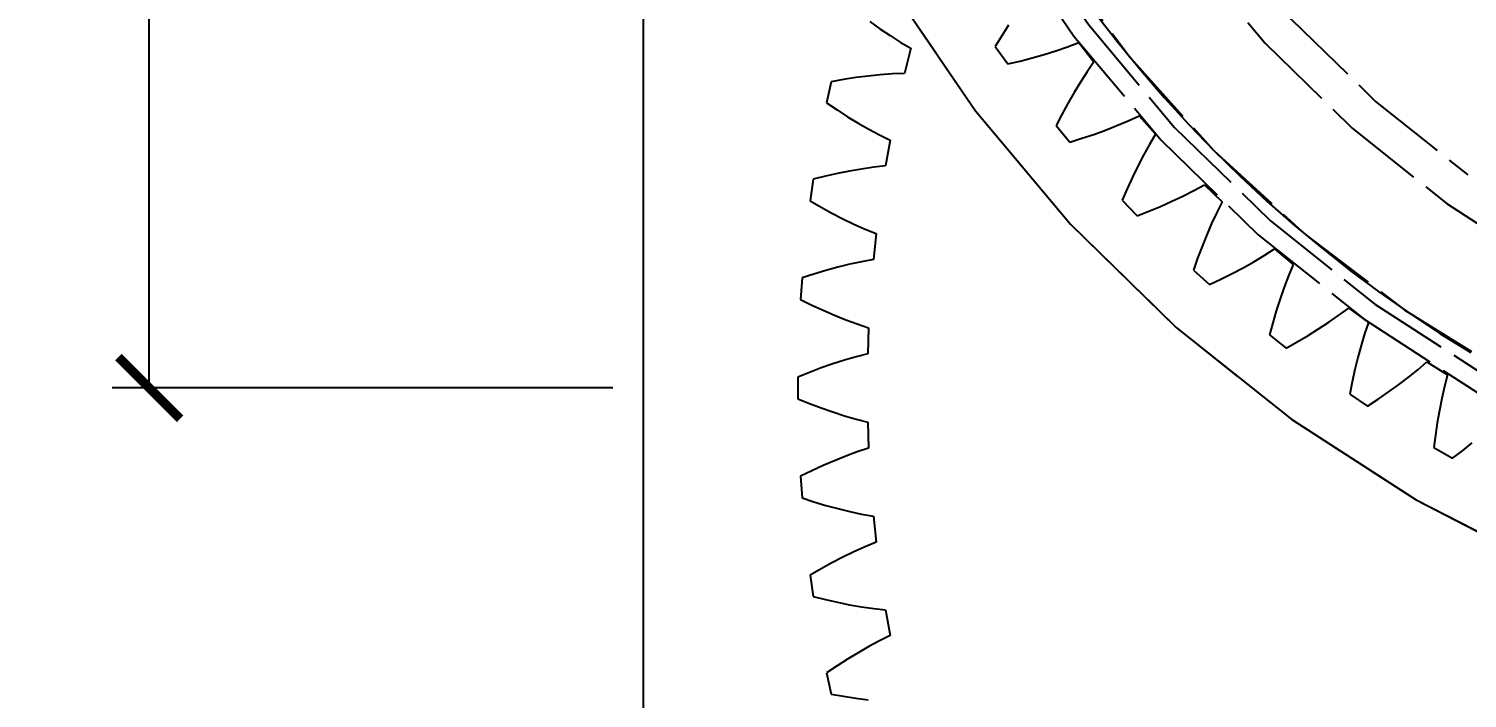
# Model space of a CAD drawing. Header units: millimetres. Extents: x -9 to 234, y -53 to 196.
# Drawn here: x -9.2 to 14.08, y 121.71 to 132.54 of the extents above; entities that cross this region are included whole.
import ezdxf

# ---------------------------------------------------------------- set-up
doc = ezdxf.new("R2010")
doc.units = ezdxf.units.MM
doc.linetypes.add('DASHED', pattern=[1.524, 1.27, -0.254])
for name, color, linetype in [('DIMS', 3, 'CONTINUOUS'), ('HIDDEN', 8, 'DASHED'), ('VISIBLE', 7, 'CONTINUOUS')]:
    doc.layers.add(name, color=color, linetype=linetype)
doc.styles.add('OpenSansCondensed-Light', font='OpenSansCondensed-Light.ttf')
doc.dimstyles.new('EZDXF', dxfattribs={"dimtxt": 0.25, "dimasz": 0.175, "dimexe": 0.375, "dimexo": 0.125, "dimgap": 0.1, "dimtad": 1, "dimlfac": 100, "dimzin": 12, "dimdsep": 46, "dimtxsty": 'OpenSansCondensed-Light', "dimblk": 'ARCHTICK', "dimcen": 2.5, "dimazin": 3, "dimtfac": 0.5, "dimtmove": 2, "dimatfit": 3})

# ---------------------------------------------------------------- blocks, each defined once
blk = doc.blocks.new('_ARCHTICK')
at = {"color": 0, "linetype": 'BYBLOCK', "const_width": 0.15}
blk.add_lwpolyline([(-0.5, -0.5), (0.5, 0.5)], dxfattribs=at)

msp = doc.modelspace()

# ---------------------------------------------------------------- linework, layer by layer
at = {"layer": 'HIDDEN'}
for points in [[(0.75, 81.6), (0.75, 187.1)], [(15.37911, 167.57614), (13.25, 166.48461), (11.24015, 165.18651), (9.36954, 163.69475), (7.65676, 162.02415), (6.11882, 160.19131), (4.77102, 158.21444), (3.62675, 156.11321), (2.69738, 153.90848), (1.99215, 151.62218), (1.51806, 149.27701), (1.27983, 146.8963), (1.27983, 144.5037), (1.51806, 142.12299), (1.99215, 139.77782), (2.69738, 137.49152), (3.62675, 135.28679), (4.77102, 133.18556), (6.11882, 131.20869), (7.65676, 129.37585), (9.36954, 127.70525), (11.24015, 126.21349), (13.25, 124.91539), (15.37911, 123.82386)], [(15.37911, 167.57614), (13.25, 166.48461), (11.24015, 165.18651), (9.36954, 163.69475), (7.65676, 162.02415), (6.11882, 160.19131), (4.77102, 158.21444), (3.62675, 156.11321), (2.69738, 153.90848), (1.99215, 151.62218), (1.51806, 149.27701), (1.27983, 146.8963), (1.27983, 144.5037), (1.51806, 142.12299), (1.99215, 139.77782), (2.69738, 137.49152), (3.62675, 135.28679), (4.77102, 133.18556), (6.11882, 131.20869), (7.65676, 129.37585), (9.36954, 127.70525), (11.24015, 126.21349), (13.25, 124.91539), (15.37911, 123.82386)], [(15.37911, 167.57614), (13.25, 166.48461), (11.24015, 165.18651), (9.36954, 163.69475), (7.65676, 162.02415), (6.11882, 160.19131), (4.77102, 158.21444), (3.62675, 156.11321), (2.69738, 153.90848), (1.99215, 151.62218), (1.51806, 149.27701), (1.27983, 146.8963), (1.27983, 144.5037), (1.51806, 142.12299), (1.99215, 139.77782), (2.69738, 137.49152), (3.62675, 135.28679), (4.77102, 133.18556), (6.11882, 131.20869), (7.65676, 129.37585), (9.36954, 127.70525), (11.24015, 126.21349), (13.25, 124.91539), (15.37911, 123.82386)], [(15.37911, 167.57614), (13.25, 166.48461), (11.24015, 165.18651), (9.36954, 163.69475), (7.65676, 162.02415), (6.11882, 160.19131), (4.77102, 158.21444), (3.62675, 156.11321), (2.69738, 153.90848), (1.99215, 151.62218), (1.51806, 149.27701), (1.27983, 146.8963), (1.27983, 144.5037), (1.51806, 142.12299), (1.99215, 139.77782), (2.69738, 137.49152), (3.62675, 135.28679), (4.77102, 133.18556), (6.11882, 131.20869), (7.65676, 129.37585), (9.36954, 127.70525), (11.24015, 126.21349), (13.25, 124.91539), (15.37911, 123.82386)], [(15.37911, 167.57614), (13.25, 166.48461), (11.24015, 165.18651), (9.36954, 163.69475), (7.65676, 162.02415), (6.11882, 160.19131), (4.77102, 158.21444), (3.62675, 156.11321), (2.69738, 153.90848), (1.99215, 151.62218), (1.51806, 149.27701), (1.27983, 146.8963), (1.27983, 144.5037), (1.51806, 142.12299), (1.99215, 139.77782), (2.69738, 137.49152), (3.62675, 135.28679), (4.77102, 133.18556), (6.11882, 131.20869), (7.65676, 129.37585), (9.36954, 127.70525), (11.24015, 126.21349), (13.25, 124.91539), (15.37911, 123.82386)], [(15.42345, 164.823), (13.67468, 163.818), (12.02778, 162.65355), (10.49724, 161.33989), (9.09655, 159.88859), (7.83802, 158.31241), (6.73273, 156.62524), (5.79041, 154.84191), (5.01936, 152.97812), (4.42635, 151.05028), (4.01661, 149.07536), (3.79374, 147.07072), (3.75971, 145.05403), (3.91481, 143.04301), (4.25768, 141.05539), (4.7853, 139.10864), (5.49303, 137.21989), (6.37464, 135.40579), (7.42237, 133.68228), (8.627, 132.06453), (9.97793, 130.5668), (11.46327, 129.20224), (13.06994, 127.98289), (14.78381, 126.91946)], [(14.25, 164.75256), (12.40764, 163.56264), (10.69291, 162.19519), (9.12286, 160.6638), (7.71308, 158.9837), (6.4776, 157.17157), (5.42868, 155.24544), (4.57676, 153.22444), (3.9303, 151.12866), (3.49572, 148.97893), (3.27735, 146.79661), (3.27735, 144.60339), (3.49572, 142.42107), (3.9303, 140.27134), (4.57676, 138.17556), (5.42868, 136.15456), (6.4776, 134.22843), (7.71308, 132.4163), (9.12286, 130.7362), (10.69291, 129.20481), (12.40764, 127.83736), (14.25, 126.64744)], [(14.25, 164.75256), (12.40764, 163.56264), (10.69291, 162.19519), (9.12286, 160.6638), (7.71308, 158.9837), (6.4776, 157.17157), (5.42868, 155.24544), (4.57676, 153.22444), (3.9303, 151.12866), (3.49572, 148.97893), (3.27735, 146.79661), (3.27735, 144.60339), (3.49572, 142.42107), (3.9303, 140.27134), (4.57676, 138.17556), (5.42868, 136.15456), (6.4776, 134.22843), (7.71308, 132.4163), (9.12286, 130.7362), (10.69291, 129.20481), (12.40764, 127.83736), (14.25, 126.64744)], [(14.4, 164.49275), (12.58276, 163.31905), (10.89142, 161.97025), (9.34277, 160.45975), (7.95222, 158.80256), (6.73359, 157.01514), (5.69898, 155.11528), (4.85867, 153.12184), (4.22102, 151.05464), (3.79237, 148.93422), (3.57697, 146.78166), (3.57697, 144.61834), (3.79237, 142.46578), (4.22102, 140.34536), (4.85867, 138.27816), (5.69898, 136.28472), (6.73359, 134.38486), (7.95222, 132.59744), (9.34277, 130.94025), (10.89142, 129.42975), (12.58276, 128.08095), (14.4, 126.90725)], [(14.4, 164.49275), (12.58276, 163.31905), (10.89142, 161.97025), (9.34277, 160.45975), (7.95222, 158.80256), (6.73359, 157.01514), (5.69898, 155.11528), (4.85867, 153.12184), (4.22102, 151.05464), (3.79237, 148.93422), (3.57697, 146.78166), (3.57697, 144.61834), (3.79237, 142.46578), (4.22102, 140.34536), (4.85867, 138.27816), (5.69898, 136.28472), (6.73359, 134.38486), (7.95222, 132.59744), (9.34277, 130.94025), (10.89142, 129.42975), (12.58276, 128.08095), (14.4, 126.90725)], [(14.4, 164.49275), (12.58276, 163.31905), (10.89142, 161.97025), (9.34277, 160.45975), (7.95222, 158.80256), (6.73359, 157.01514), (5.69898, 155.11528), (4.85867, 153.12184), (4.22102, 151.05464), (3.79237, 148.93422), (3.57697, 146.78166), (3.57697, 144.61834), (3.79237, 142.46578), (4.22102, 140.34536), (4.85867, 138.27816), (5.69898, 136.28472), (6.73359, 134.38486), (7.95222, 132.59744), (9.34277, 130.94025), (10.89142, 129.42975), (12.58276, 128.08095), (14.4, 126.90725)], [(14.4, 164.49275), (12.58276, 163.31905), (10.89142, 161.97025), (9.34277, 160.45975), (7.95222, 158.80256), (6.73359, 157.01514), (5.69898, 155.11528), (4.85867, 153.12184), (4.22102, 151.05464), (3.79237, 148.93422), (3.57697, 146.78166), (3.57697, 144.61834), (3.79237, 142.46578), (4.22102, 140.34536), (4.85867, 138.27816), (5.69898, 136.28472), (6.73359, 134.38486), (7.95222, 132.59744), (9.34277, 130.94025), (10.89142, 129.42975), (12.58276, 128.08095), (14.4, 126.90725)], [(15.4, 162.7607), (13.75025, 161.69518), (12.21479, 160.47069), (10.80888, 159.0994), (9.54649, 157.59495), (8.44017, 155.97227), (7.50091, 154.24751), (6.73806, 152.4378), (6.15918, 150.56112), (5.77003, 148.63613), (5.57449, 146.68196), (5.57449, 144.71804), (5.77003, 142.76387), (6.15918, 140.83888), (6.73806, 138.9622), (7.50091, 137.15249), (8.44017, 135.42773), (9.54649, 133.80505), (10.80888, 132.3006), (12.21479, 130.92931), (13.75025, 129.70482), (15.4, 128.6393)], [(15.4, 162.7607), (13.75025, 161.69518), (12.21479, 160.47069), (10.80888, 159.0994), (9.54649, 157.59495), (8.44017, 155.97227), (7.50091, 154.24751), (6.73806, 152.4378), (6.15918, 150.56112), (5.77003, 148.63613), (5.57449, 146.68196), (5.57449, 144.71804), (5.77003, 142.76387), (6.15918, 140.83888), (6.73806, 138.9622), (7.50091, 137.15249), (8.44017, 135.42773), (9.54649, 133.80505), (10.80888, 132.3006), (12.21479, 130.92931), (13.75025, 129.70482), (15.4, 128.6393)], [(15.4, 162.7607), (13.75025, 161.69518), (12.21479, 160.47069), (10.80888, 159.0994), (9.54649, 157.59495), (8.44017, 155.97227), (7.50091, 154.24751), (6.73806, 152.4378), (6.15918, 150.56112), (5.77003, 148.63613), (5.57449, 146.68196), (5.57449, 144.71804), (5.77003, 142.76387), (6.15918, 140.83888), (6.73806, 138.9622), (7.50091, 137.15249), (8.44017, 135.42773), (9.54649, 133.80505), (10.80888, 132.3006), (12.21479, 130.92931), (13.75025, 129.70482), (15.4, 128.6393)], [(15.4, 162.7607), (13.75025, 161.69518), (12.21479, 160.47069), (10.80888, 159.0994), (9.54649, 157.59495), (8.44017, 155.97227), (7.50091, 154.24751), (6.73806, 152.4378), (6.15918, 150.56112), (5.77003, 148.63613), (5.57449, 146.68196), (5.57449, 144.71804), (5.77003, 142.76387), (6.15918, 140.83888), (6.73806, 138.9622), (7.50091, 137.15249), (8.44017, 135.42773), (9.54649, 133.80505), (10.80888, 132.3006), (12.21479, 130.92931), (13.75025, 129.70482), (15.4, 128.6393)], [(14.0859, 161.22831), (12.59526, 160.03957), (11.23038, 158.7083), (10.00484, 157.24776), (8.93081, 155.67245), (8.01897, 153.99803), (7.27838, 152.24114), (6.7164, 150.41924), (6.33861, 148.55043), (6.14877, 146.6533), (6.14877, 144.7467), (6.33861, 142.84957), (6.7164, 140.98076), (7.27838, 139.15886), (8.01897, 137.40197), (8.93081, 135.72755), (10.00484, 134.15224), (11.23038, 132.6917), (12.59526, 131.36043), (14.0859, 130.17169)], [(14.0859, 161.22831), (12.59526, 160.03957), (11.23038, 158.7083), (10.00484, 157.24776), (8.93081, 155.67245), (8.01897, 153.99803), (7.27838, 152.24114), (6.7164, 150.41924), (6.33861, 148.55043), (6.14877, 146.6533), (6.14877, 144.7467), (6.33861, 142.84957), (6.7164, 140.98076), (7.27838, 139.15886), (8.01897, 137.40197), (8.93081, 135.72755), (10.00484, 134.15224), (11.23038, 132.6917), (12.59526, 131.36043), (14.0859, 130.17169)], [(8.06103, 132.7853), (8.42075, 132.31992), (8.79307, 131.86456), (9.17771, 131.41955), (9.57437, 130.98523), (9.98277, 130.56192), (10.40259, 130.14994), (10.83353, 129.7496), (11.27525, 129.3612), (11.72744, 128.98503), (12.18974, 128.62137), (12.66183, 128.27049), (13.14333, 127.93265), (13.6339, 127.60812), (14.13316, 127.29713)], [(4.40901, 132.65117), (4.57207, 132.53569)], [(4.40901, 132.65117), (4.57207, 132.53569)], [(4.57207, 132.53569), (4.73674, 132.4255)], [(4.57207, 132.53569), (4.73674, 132.4255)], [(6.65478, 132.5935), (6.546, 132.42261)], [(6.65478, 132.5935), (6.546, 132.42261)], [(4.73674, 132.4255), (4.90309, 132.32094)], [(4.73674, 132.4255), (4.90309, 132.32094)], [(4.90309, 132.32094), (5.07116, 132.22244)], [(4.90309, 132.32094), (5.07116, 132.22244)], [(5.07116, 132.22244), (4.96914, 131.81323)], [(5.07116, 132.22244), (4.96914, 131.81323)], [(6.546, 132.42261), (6.44029, 132.24785)], [(6.546, 132.42261), (6.44029, 132.24785)], [(6.44029, 132.24785), (6.64373, 131.96784)], [(6.44029, 132.24785), (6.64373, 131.96784)], [(7.42222, 132.17924), (7.60919, 132.24314)], [(7.42222, 132.17924), (7.60919, 132.24314)], [(7.60919, 132.24314), (7.79265, 132.31191)], [(7.60919, 132.24314), (7.79265, 132.31191)], [(7.79265, 132.31191), (8.03628, 132.00008)], [(7.79265, 132.31191), (8.03628, 132.00008)], [(6.64373, 131.96784), (6.84259, 132.01437)], [(6.64373, 131.96784), (6.84259, 132.01437)], [(6.84259, 132.01437), (7.03874, 132.06503)], [(6.84259, 132.01437), (7.03874, 132.06503)], [(7.03874, 132.06503), (7.232, 132.11993)], [(7.03874, 132.06503), (7.232, 132.11993)], [(7.232, 132.11993), (7.42222, 132.17924)], [(7.232, 132.11993), (7.42222, 132.17924)], [(8.03628, 132.00008), (7.92517, 131.83871)], [(8.03628, 132.00008), (7.92517, 131.83871)], [(4.3814, 131.77096), (4.18321, 131.74554)], [(4.3814, 131.77096), (4.18321, 131.74554)], [(4.57853, 131.79094), (4.3814, 131.77096)], [(4.57853, 131.79094), (4.3814, 131.77096)], [(4.77449, 131.80517), (4.57853, 131.79094)], [(4.77449, 131.80517), (4.57853, 131.79094)], [(4.96914, 131.81323), (4.77449, 131.80517)], [(4.96914, 131.81323), (4.77449, 131.80517)], [(7.92517, 131.83871), (7.81793, 131.67275)], [(7.92517, 131.83871), (7.81793, 131.67275)], [(3.78409, 131.67936), (3.71119, 131.33638)], [(3.78409, 131.67936), (3.71119, 131.33638)], [(3.98408, 131.71494), (3.78409, 131.67936)], [(3.98408, 131.71494), (3.78409, 131.67936)], [(4.18321, 131.74554), (3.98408, 131.71494)], [(4.18321, 131.74554), (3.98408, 131.71494)], [(7.81793, 131.67275), (7.71437, 131.50253)], [(7.81793, 131.67275), (7.71437, 131.50253)], [(3.71119, 131.33638), (3.87942, 131.22253)], [(3.71119, 131.33638), (3.87942, 131.22253)], [(7.61434, 131.32829), (7.51774, 131.15023)], [(7.61434, 131.32829), (7.51774, 131.15023)], [(7.71437, 131.50253), (7.61434, 131.32829)], [(7.71437, 131.50253), (7.61434, 131.32829)], [(3.87942, 131.22253), (4.04889, 131.11358)], [(3.87942, 131.22253), (4.04889, 131.11358)], [(4.04889, 131.11358), (4.2196, 131.00976)], [(4.04889, 131.11358), (4.2196, 131.00976)], [(7.51774, 131.15023), (7.42448, 130.96852)], [(7.51774, 131.15023), (7.42448, 130.96852)], [(8.59087, 131.04536), (8.76908, 131.12676)], [(8.59087, 131.04536), (8.76908, 131.12676)], [(8.76908, 131.12676), (9.03387, 130.83268)], [(8.76908, 131.12676), (9.03387, 130.83268)], [(4.2196, 131.00976), (4.39156, 130.91132)], [(4.2196, 131.00976), (4.39156, 130.91132)], [(4.39156, 130.91132), (4.56479, 130.81862)], [(4.39156, 130.91132), (4.56479, 130.81862)], [(4.56479, 130.81862), (4.73933, 130.73209)], [(4.56479, 130.81862), (4.73933, 130.73209)], [(7.42448, 130.96852), (7.64696, 130.70338)], [(7.42448, 130.96852), (7.64696, 130.70338)], [(7.8421, 130.76368), (8.03422, 130.82789)], [(7.8421, 130.76368), (8.03422, 130.82789)], [(8.03422, 130.82789), (8.22319, 130.89614)], [(8.03422, 130.82789), (8.22319, 130.89614)], [(8.22319, 130.89614), (8.40881, 130.96857)], [(8.22319, 130.89614), (8.40881, 130.96857)], [(8.40881, 130.96857), (8.59087, 131.04536)], [(8.40881, 130.96857), (8.59087, 131.04536)], [(9.03387, 130.83268), (8.93429, 130.66395)], [(9.03387, 130.83268), (8.93429, 130.66395)], [(4.73933, 130.73209), (4.6661, 130.31675)], [(4.73933, 130.73209), (4.6661, 130.31675)], [(7.64696, 130.70338), (7.8421, 130.76368)], [(7.64696, 130.70338), (7.8421, 130.76368)], [(8.93429, 130.66395), (8.83889, 130.49092)], [(8.93429, 130.66395), (8.83889, 130.49092)], [(8.83889, 130.49092), (8.74745, 130.31389)], [(8.83889, 130.49092), (8.74745, 130.31389)], [(3.6903, 130.14999), (3.49328, 130.10054)], [(3.6903, 130.14999), (3.49328, 130.10054)], [(3.88681, 130.19441), (3.6903, 130.14999)], [(3.88681, 130.19441), (3.6903, 130.14999)], [(4.08274, 130.23358), (3.88681, 130.19441)], [(4.08274, 130.23358), (3.88681, 130.19441)], [(4.27799, 130.26727), (4.08274, 130.23358)], [(4.27799, 130.26727), (4.08274, 130.23358)], [(4.47249, 130.29513), (4.27799, 130.26727)], [(4.47249, 130.29513), (4.27799, 130.26727)], [(4.6661, 130.31675), (4.47249, 130.29513)], [(4.6661, 130.31675), (4.47249, 130.29513)], [(8.65982, 130.13309), (8.57588, 129.94873)], [(8.65982, 130.13309), (8.57588, 129.94873)], [(8.74745, 130.31389), (8.65982, 130.13309)], [(8.74745, 130.31389), (8.65982, 130.13309)], [(3.49328, 130.10054), (3.44448, 129.75332)], [(3.49328, 130.10054), (3.44448, 129.75332)], [(8.57588, 129.94873), (8.49552, 129.76096)], [(8.57588, 129.94873), (8.49552, 129.76096)], [(9.47745, 129.82967), (9.6537, 129.91898)], [(9.47745, 129.82967), (9.6537, 129.91898)], [(9.6537, 129.91898), (9.8258, 130.01261)], [(9.6537, 129.91898), (9.8258, 130.01261)], [(9.8258, 130.01261), (10.11047, 129.73772)], [(9.8258, 130.01261), (10.11047, 129.73772)], [(3.44448, 129.75332), (3.62024, 129.65147)], [(3.44448, 129.75332), (3.62024, 129.65147)], [(8.49552, 129.76096), (8.73595, 129.51199)], [(8.49552, 129.76096), (8.73595, 129.51199)], [(8.92641, 129.58575), (9.11359, 129.66321)], [(8.92641, 129.58575), (9.11359, 129.66321)], [(9.11359, 129.66321), (9.29733, 129.74447)], [(9.11359, 129.66321), (9.29733, 129.74447)], [(9.29733, 129.74447), (9.47745, 129.82967)], [(9.29733, 129.74447), (9.47745, 129.82967)], [(10.11047, 129.73772), (10.02289, 129.56245)], [(10.11047, 129.73772), (10.02289, 129.56245)], [(3.62024, 129.65147), (3.79689, 129.55461)], [(3.62024, 129.65147), (3.79689, 129.55461)], [(3.79689, 129.55461), (3.97443, 129.46295)], [(3.79689, 129.55461), (3.97443, 129.46295)], [(3.97443, 129.46295), (4.15284, 129.37675)], [(3.97443, 129.46295), (4.15284, 129.37675)], [(8.73595, 129.51199), (8.92641, 129.58575)], [(8.73595, 129.51199), (8.92641, 129.58575)], [(10.02289, 129.56245), (9.9398, 129.38319)], [(10.02289, 129.56245), (9.9398, 129.38319)], [(4.15284, 129.37675), (4.33212, 129.29636)], [(4.15284, 129.37675), (4.33212, 129.29636)], [(4.33212, 129.29636), (4.51227, 129.22221)], [(4.33212, 129.29636), (4.51227, 129.22221)], [(4.51227, 129.22221), (4.46819, 128.80278)], [(4.51227, 129.22221), (4.46819, 128.80278)], [(9.86093, 129.20021), (9.78613, 129.01374)], [(9.86093, 129.20021), (9.78613, 129.01374)], [(9.9398, 129.38319), (9.86093, 129.20021)], [(9.9398, 129.38319), (9.86093, 129.20021)], [(9.78613, 129.01374), (9.71525, 128.82397)], [(9.78613, 129.01374), (9.71525, 128.82397)], [(10.79252, 128.86948), (10.95767, 128.97489)], [(10.79252, 128.86948), (10.95767, 128.97489)], [(10.95767, 128.97489), (11.26082, 128.72052)], [(10.95767, 128.97489), (11.26082, 128.72052)], [(4.08448, 128.72634), (3.89205, 128.67912)], [(4.08448, 128.72634), (3.89205, 128.67912)], [(4.27655, 128.76771), (4.08448, 128.72634)], [(4.27655, 128.76771), (4.08448, 128.72634)], [(4.46819, 128.80278), (4.27655, 128.76771)], [(4.46819, 128.80278), (4.27655, 128.76771)], [(9.71525, 128.82397), (9.64818, 128.63105)], [(9.71525, 128.82397), (9.64818, 128.63105)], [(10.44919, 128.67054), (10.62293, 128.7681)], [(10.44919, 128.67054), (10.62293, 128.7681)], [(10.62293, 128.7681), (10.79252, 128.86948)], [(10.62293, 128.7681), (10.79252, 128.86948)], [(3.31331, 128.50528), (3.28885, 128.1555)], [(3.31331, 128.50528), (3.28885, 128.1555)], [(3.5064, 128.56836), (3.31331, 128.50528)], [(3.5064, 128.56836), (3.31331, 128.50528)], [(3.69933, 128.62637), (3.5064, 128.56836)], [(3.69933, 128.62637), (3.5064, 128.56836)], [(3.89205, 128.67912), (3.69933, 128.62637)], [(3.89205, 128.67912), (3.69933, 128.62637)], [(9.64818, 128.63105), (9.90539, 128.39946)], [(9.64818, 128.63105), (9.90539, 128.39946)], [(10.09024, 128.48632), (10.27157, 128.57665)], [(10.09024, 128.48632), (10.27157, 128.57665)], [(10.27157, 128.57665), (10.44919, 128.67054)], [(10.27157, 128.57665), (10.44919, 128.67054)], [(11.18569, 128.53957), (11.11529, 128.35495)], [(11.18569, 128.53957), (11.11529, 128.35495)], [(11.26082, 128.72052), (11.18569, 128.53957)], [(11.26082, 128.72052), (11.18569, 128.53957)], [(9.90539, 128.39946), (10.09024, 128.48632)], [(9.90539, 128.39946), (10.09024, 128.48632)], [(11.11529, 128.35495), (11.04939, 128.16692)], [(11.11529, 128.35495), (11.04939, 128.16692)], [(3.28885, 128.1555), (3.47128, 128.06617)], [(3.28885, 128.1555), (3.47128, 128.06617)], [(3.47128, 128.06617), (3.65426, 127.98186)], [(3.47128, 128.06617), (3.65426, 127.98186)], [(11.04939, 128.16692), (10.98777, 127.97568)], [(11.04939, 128.16692), (10.98777, 127.97568)], [(3.65426, 127.98186), (3.83776, 127.90281)], [(3.65426, 127.98186), (3.83776, 127.90281)], [(3.83776, 127.90281), (4.02175, 127.82927)], [(3.83776, 127.90281), (4.02175, 127.82927)], [(4.02175, 127.82927), (4.2062, 127.76157)], [(4.02175, 127.82927), (4.2062, 127.76157)], [(10.98777, 127.97568), (10.9303, 127.78143)], [(10.98777, 127.97568), (10.9303, 127.78143)], [(11.83967, 127.78901), (12.00178, 127.90197)], [(11.83967, 127.78901), (12.00178, 127.90197)], [(12.00178, 127.90197), (12.15917, 128.01865)], [(12.00178, 127.90197), (12.15917, 128.01865)], [(12.15917, 128.01865), (12.47932, 127.78604)], [(12.15917, 128.01865), (12.47932, 127.78604)], [(4.2062, 127.76157), (4.39108, 127.70017)], [(4.2062, 127.76157), (4.39108, 127.70017)], [(4.39108, 127.70017), (4.37637, 127.27869)], [(4.39108, 127.70017), (4.37637, 127.27869)], [(10.9303, 127.78143), (10.87686, 127.58431)], [(10.9303, 127.78143), (10.87686, 127.58431)], [(10.87686, 127.58431), (11.1496, 127.37122)], [(10.87686, 127.58431), (11.1496, 127.37122)], [(11.32794, 127.47076), (11.50252, 127.57352)], [(11.32794, 127.47076), (11.50252, 127.57352)], [(11.50252, 127.57352), (11.67316, 127.67957)], [(11.50252, 127.57352), (11.67316, 127.67957)], [(11.67316, 127.67957), (11.83967, 127.78901)], [(11.67316, 127.67957), (11.83967, 127.78901)], [(12.417, 127.6003), (12.35966, 127.41122)], [(12.417, 127.6003), (12.35966, 127.41122)], [(12.47932, 127.78604), (12.417, 127.6003)], [(12.47932, 127.78604), (12.417, 127.6003)], [(11.1496, 127.37122), (11.32794, 127.47076)], [(11.1496, 127.37122), (11.32794, 127.47076)], [(12.35966, 127.41122), (12.30703, 127.21904)], [(12.35966, 127.41122), (12.30703, 127.21904)], [(3.81026, 127.11514), (3.62169, 127.04908)], [(3.81026, 127.11514), (3.62169, 127.04908)], [(3.99893, 127.17567), (3.81026, 127.11514)], [(3.99893, 127.17567), (3.81026, 127.11514)], [(4.18765, 127.23033), (3.99893, 127.17567)], [(4.18765, 127.23033), (3.99893, 127.17567)], [(4.37637, 127.27869), (4.18765, 127.23033)], [(4.37637, 127.27869), (4.18765, 127.23033)], [(12.30703, 127.21904), (12.2589, 127.02398)], [(12.30703, 127.21904), (12.2589, 127.02398)], [(13.27558, 127.02118), (13.42445, 127.14855)], [(13.27558, 127.02118), (13.42445, 127.14855)], [(13.42445, 127.14855), (13.76005, 126.93884)], [(13.42445, 127.14855), (13.76005, 126.93884)], [(3.43327, 126.97775), (3.24505, 126.90136)], [(3.43327, 126.97775), (3.24505, 126.90136)], [(3.24505, 126.90136), (3.24505, 126.55072)], [(3.24505, 126.90136), (3.24505, 126.55072)], [(3.62169, 127.04908), (3.43327, 126.97775)], [(3.62169, 127.04908), (3.43327, 126.97775)], [(12.2589, 127.02398), (12.21512, 126.82619)], [(12.2589, 127.02398), (12.21512, 126.82619)], [(12.96328, 126.77639), (13.12174, 126.89718)], [(12.96328, 126.77639), (13.12174, 126.89718)], [(13.12174, 126.89718), (13.27558, 127.02118)], [(13.12174, 126.89718), (13.27558, 127.02118)], [(13.76005, 126.93884), (13.71083, 126.7492)], [(13.76005, 126.93884), (13.71083, 126.7492)], [(12.21512, 126.82619), (12.17556, 126.62582)], [(12.21512, 126.82619), (12.17556, 126.62582)], [(12.63346, 126.54402), (12.80044, 126.6587)], [(12.63346, 126.54402), (12.80044, 126.6587)], [(12.80044, 126.6587), (12.96328, 126.77639)], [(12.80044, 126.6587), (12.96328, 126.77639)], [(13.71083, 126.7492), (13.66682, 126.55658)], [(13.71083, 126.7492), (13.66682, 126.55658)], [(3.24505, 126.55072), (3.43327, 126.47433)], [(3.24505, 126.55072), (3.43327, 126.47433)], [(3.43327, 126.47433), (3.62169, 126.403)], [(3.43327, 126.47433), (3.62169, 126.403)], [(3.62169, 126.403), (3.81026, 126.33694)], [(3.62169, 126.403), (3.81026, 126.33694)], [(12.17556, 126.62582), (12.4625, 126.43227)], [(12.17556, 126.62582), (12.4625, 126.43227)], [(12.4625, 126.43227), (12.63346, 126.54402)], [(12.4625, 126.43227), (12.63346, 126.54402)], [(13.66682, 126.55658), (13.62772, 126.3612)], [(13.66682, 126.55658), (13.62772, 126.3612)], [(3.81026, 126.33694), (3.99893, 126.27641)], [(3.81026, 126.33694), (3.99893, 126.27641)], [(3.99893, 126.27641), (4.18765, 126.22174)], [(3.99893, 126.27641), (4.18765, 126.22174)], [(4.18765, 126.22174), (4.37637, 126.17339)], [(4.18765, 126.22174), (4.37637, 126.17339)], [(4.37637, 126.17339), (4.39108, 125.7519)], [(4.37637, 126.17339), (4.39108, 125.7519)], [(13.59332, 126.16326), (13.56344, 125.9629)], [(13.59332, 126.16326), (13.56344, 125.9629)], [(13.62772, 126.3612), (13.59332, 126.16326)], [(13.62772, 126.3612), (13.59332, 126.16326)], [(13.56344, 125.9629), (13.53795, 125.76025)], [(13.56344, 125.9629), (13.53795, 125.76025)], [(4.39108, 125.7519), (4.2062, 125.69051)], [(4.39108, 125.7519), (4.2062, 125.69051)], [(13.53795, 125.76025), (13.8377, 125.58719)], [(13.53795, 125.76025), (13.8377, 125.58719)], [(13.8377, 125.58719), (14.00044, 125.71059)], [(13.8377, 125.58719), (14.00044, 125.71059)], [(14.00044, 125.71059), (14.15902, 125.83665)], [(14.00044, 125.71059), (14.15902, 125.83665)], [(3.65426, 125.47021), (3.47128, 125.38591)], [(3.65426, 125.47021), (3.47128, 125.38591)], [(3.83776, 125.54927), (3.65426, 125.47021)], [(3.83776, 125.54927), (3.65426, 125.47021)], [(4.02175, 125.62281), (3.83776, 125.54927)], [(4.02175, 125.62281), (3.83776, 125.54927)], [(4.2062, 125.69051), (4.02175, 125.62281)], [(4.2062, 125.69051), (4.02175, 125.62281)], [(3.47128, 125.38591), (3.28885, 125.29658)], [(3.47128, 125.38591), (3.28885, 125.29658)], [(3.28885, 125.29658), (3.31331, 124.9468)], [(3.28885, 125.29658), (3.31331, 124.9468)], [(3.31331, 124.9468), (3.5064, 124.88372)], [(3.31331, 124.9468), (3.5064, 124.88372)], [(3.5064, 124.88372), (3.69933, 124.82571)], [(3.5064, 124.88372), (3.69933, 124.82571)], [(3.69933, 124.82571), (3.89205, 124.77296)], [(3.69933, 124.82571), (3.89205, 124.77296)], [(3.89205, 124.77296), (4.08448, 124.72574)], [(3.89205, 124.77296), (4.08448, 124.72574)], [(4.08448, 124.72574), (4.27655, 124.68437)], [(4.08448, 124.72574), (4.27655, 124.68437)], [(4.27655, 124.68437), (4.46819, 124.6493)], [(4.27655, 124.68437), (4.46819, 124.6493)], [(4.46819, 124.6493), (4.51227, 124.22987)], [(4.46819, 124.6493), (4.51227, 124.22987)], [(4.15284, 124.07533), (3.97443, 123.98913)], [(4.15284, 124.07533), (3.97443, 123.98913)], [(4.33212, 124.15572), (4.15284, 124.07533)], [(4.33212, 124.15572), (4.15284, 124.07533)], [(4.51227, 124.22987), (4.33212, 124.15572)], [(4.51227, 124.22987), (4.33212, 124.15572)], [(3.79689, 123.89747), (3.62024, 123.8006)], [(3.79689, 123.89747), (3.62024, 123.8006)], [(3.97443, 123.98913), (3.79689, 123.89747)], [(3.97443, 123.98913), (3.79689, 123.89747)], [(3.62024, 123.8006), (3.44448, 123.69876)], [(3.62024, 123.8006), (3.44448, 123.69876)], [(3.44448, 123.69876), (3.49328, 123.35154)], [(3.44448, 123.69876), (3.49328, 123.35154)], [(3.49328, 123.35154), (3.6903, 123.30209)], [(3.49328, 123.35154), (3.6903, 123.30209)], [(3.6903, 123.30209), (3.88681, 123.25767)], [(3.6903, 123.30209), (3.88681, 123.25767)], [(3.88681, 123.25767), (4.08274, 123.2185)], [(3.88681, 123.25767), (4.08274, 123.2185)], [(4.08274, 123.2185), (4.27799, 123.18481)], [(4.08274, 123.2185), (4.27799, 123.18481)], [(4.27799, 123.18481), (4.47249, 123.15695)], [(4.27799, 123.18481), (4.47249, 123.15695)], [(4.47249, 123.15695), (4.6661, 123.13533)], [(4.47249, 123.15695), (4.6661, 123.13533)], [(4.6661, 123.13533), (4.73933, 122.71999)], [(4.6661, 123.13533), (4.73933, 122.71999)], [(4.73933, 122.71999), (4.56479, 122.63346)], [(4.73933, 122.71999), (4.56479, 122.63346)], [(4.2196, 122.44232), (4.04889, 122.3385)], [(4.2196, 122.44232), (4.04889, 122.3385)], [(4.39156, 122.54076), (4.2196, 122.44232)], [(4.39156, 122.54076), (4.2196, 122.44232)], [(4.56479, 122.63346), (4.39156, 122.54076)], [(4.56479, 122.63346), (4.39156, 122.54076)], [(3.87942, 122.22955), (3.71119, 122.1157)], [(3.87942, 122.22955), (3.71119, 122.1157)], [(4.04889, 122.3385), (3.87942, 122.22955)], [(4.04889, 122.3385), (3.87942, 122.22955)], [(3.71119, 122.1157), (3.78409, 121.77272)], [(3.71119, 122.1157), (3.78409, 121.77272)], [(3.78409, 121.77272), (3.98408, 121.73713)], [(3.78409, 121.77272), (3.98408, 121.73713)], [(3.98408, 121.73713), (4.18321, 121.70654)], [(3.98408, 121.73713), (4.18321, 121.70654)], [(4.18321, 121.70654), (4.3814, 121.68112)], [(4.18321, 121.70654), (4.3814, 121.68112)]]:
    msp.add_lwpolyline(points, dxfattribs=at)
at = {"layer": 'VISIBLE'}
for points in [[(0.75, 81.6), (0.75, 187.1)], [(15.37911, 167.57614), (13.25, 166.48461), (11.24015, 165.18651), (9.36954, 163.69475), (7.65676, 162.02415), (6.11882, 160.19131), (4.77102, 158.21444), (3.62675, 156.11321), (2.69738, 153.90848), (1.99215, 151.62218), (1.51806, 149.27701), (1.27983, 146.8963), (1.27983, 144.5037), (1.51806, 142.12299), (1.99215, 139.77782), (2.69738, 137.49152), (3.62675, 135.28679), (4.77102, 133.18556), (6.11882, 131.20869), (7.65676, 129.37585), (9.36954, 127.70525), (11.24015, 126.21349), (13.25, 124.91539), (15.37911, 123.82386)]]:
    msp.add_lwpolyline(points, dxfattribs=at)

# ---------------------------------------------------------------- dimensions: what is measured, and where the dimension line sits
at = {"layer": 'DIMS'}
msp.add_linear_dim(base=(-7.25, 126.72604), p1=(0.75, 126.72604), p2=(0.75, 145.7), angle=90, dimstyle='EZDXF', override={"dimtxt": 1.6, "dimasz": 1, "dimexe": 0.6, "dimexo": 0.5, "dimdec": 2}, dxfattribs=at).render()

doc.saveas('drawing.dxf')
